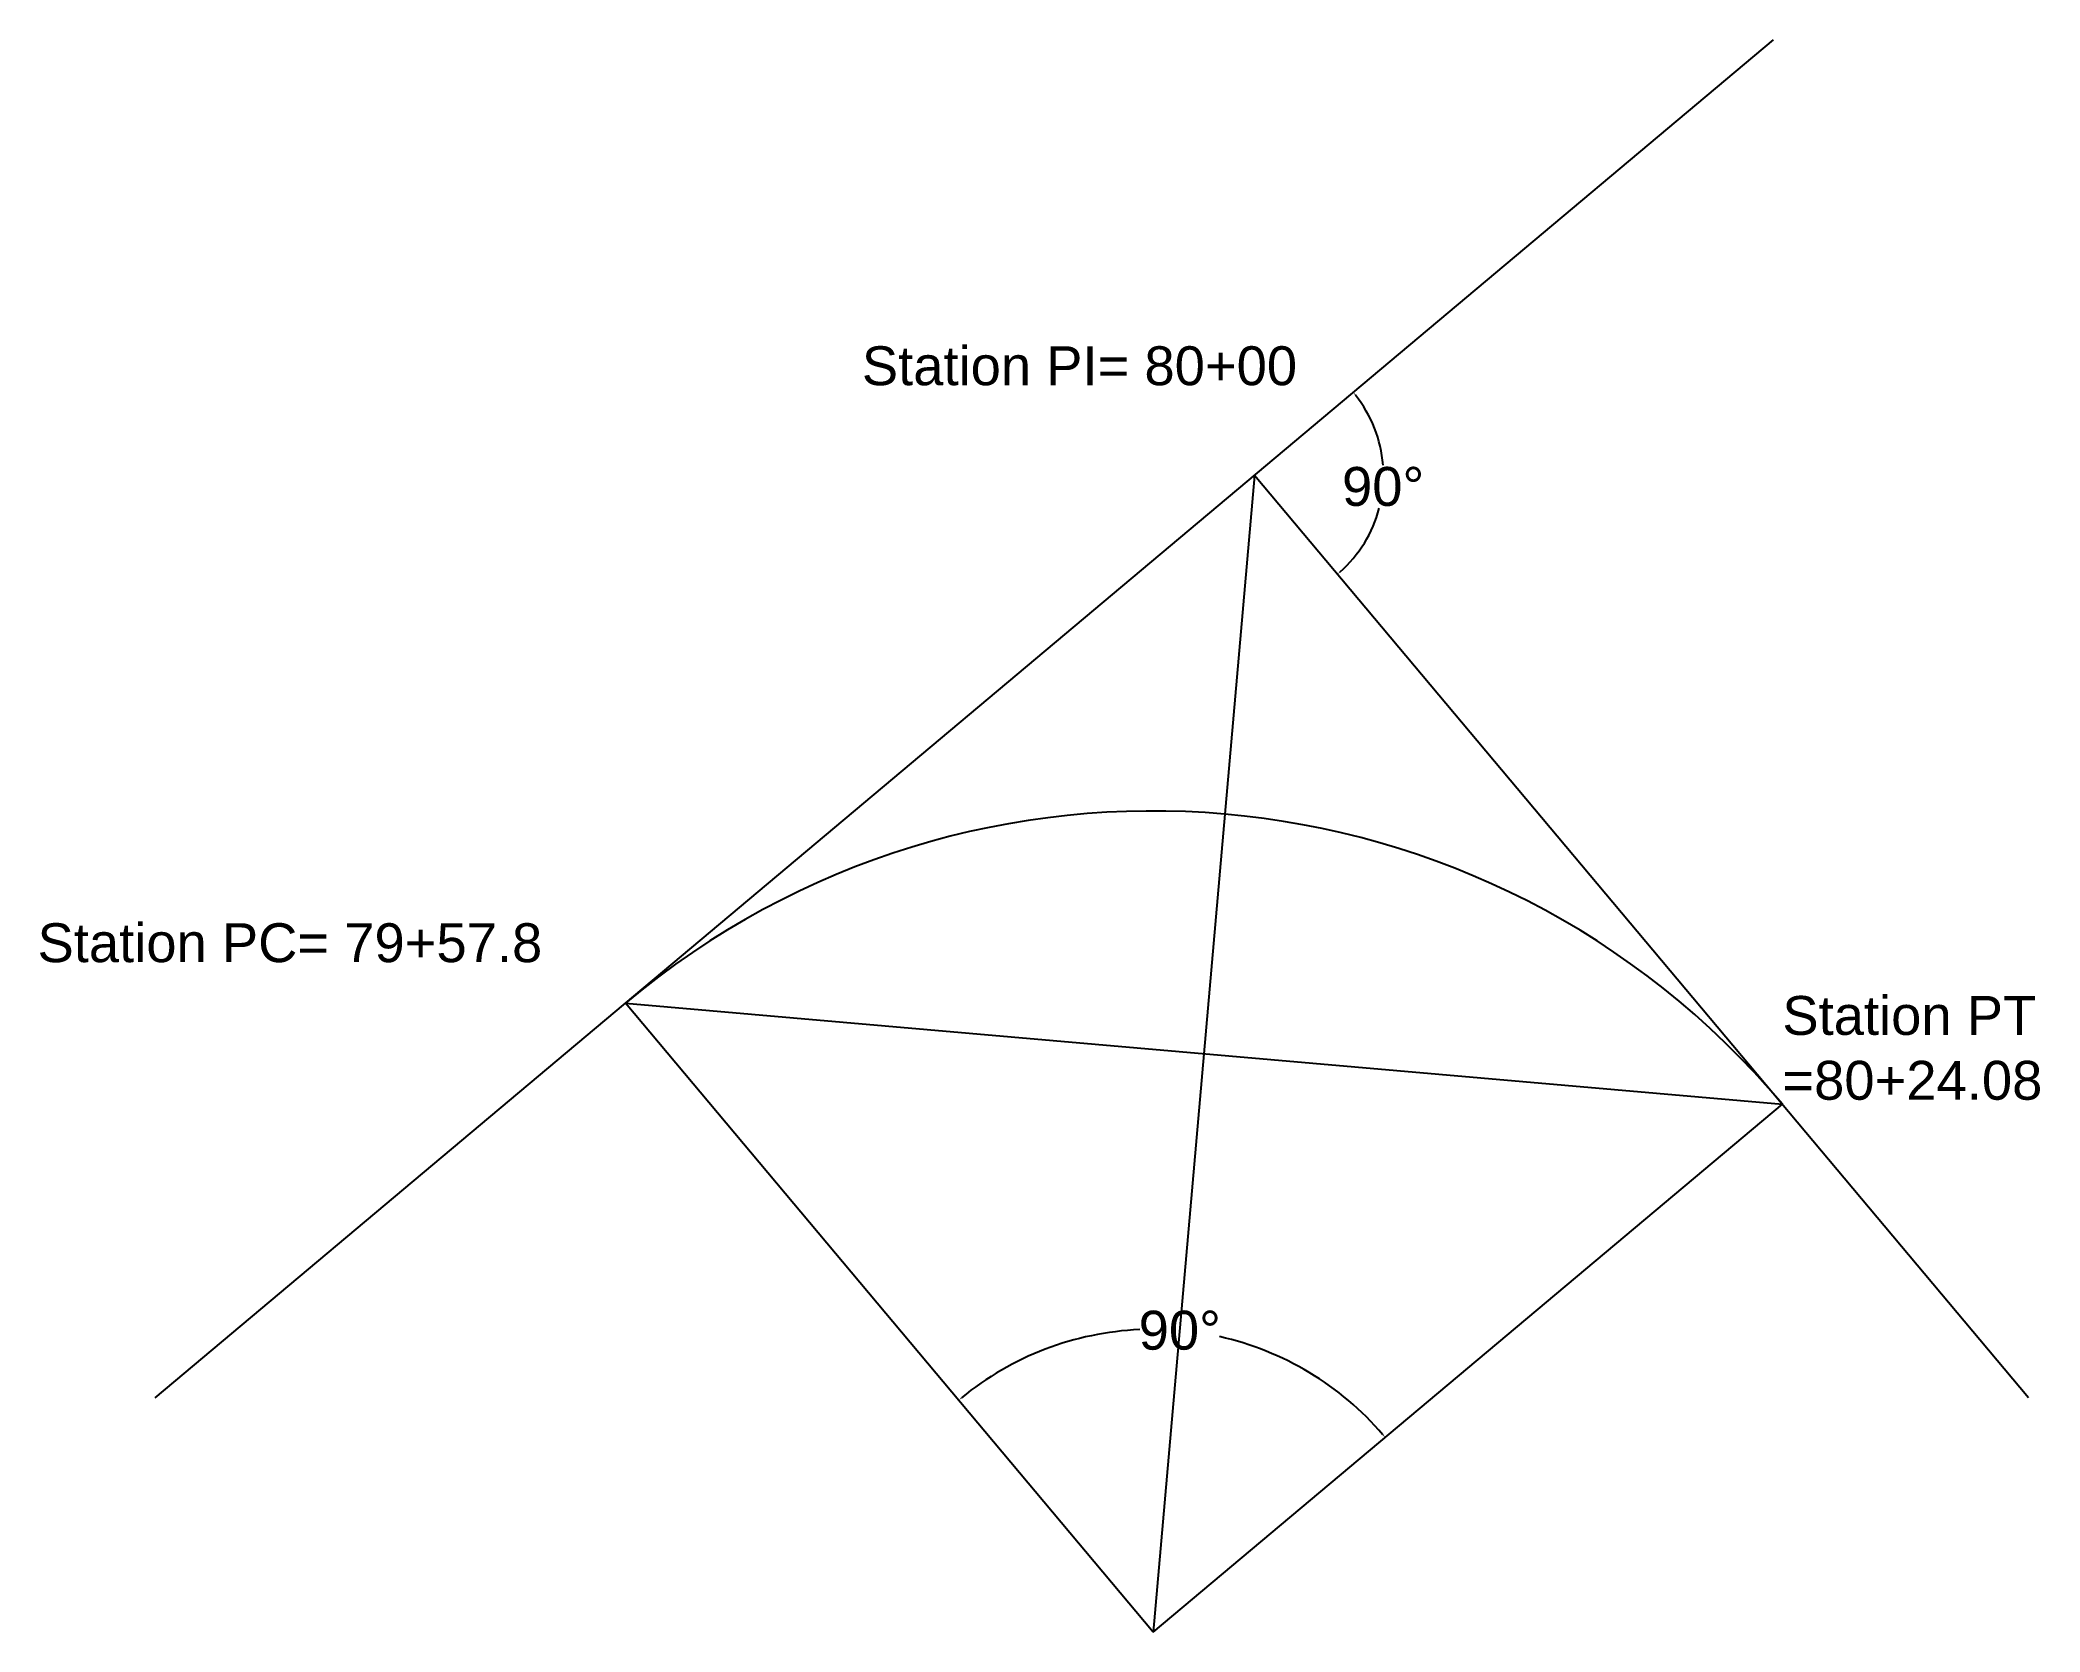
# Model space of a CAD drawing. Header units: feet. Extents: x -57 to 46, y 0 to 82.
import ezdxf

# ---------------------------------------------------------------- set-up
doc = ezdxf.new("R2010")
doc.units = ezdxf.units.FT
doc.header["$MEASUREMENT"] = 0
doc.styles.get("Standard").update_dxf_attribs({"font": 'arial.ttf'})
doc.dimstyles.get("Standard").update_dxf_attribs({"dimtxt": 2, "dimasz": 0.18, "dimexe": 0.18, "dimexo": 0.0625, "dimgap": 0.09, "dimtad": 0, "dimtih": 1, "dimtoh": 1, "dimdec": 4, "dimzin": 0, "dimdsep": 46, "dimtxsty": 'Standard', "dimcen": 0.09, "dimadec": 0, "dimazin": 0, "dimtfac": 1, "dimtdec": 4, "dimtofl": 0, "dimtmove": 0, "dimatfit": 3, "dimfxl": 1, "dimtolj": 1, "dimtzin": 0, "dimarcsym": 0})

# ---------------------------------------------------------------- blocks, each defined once
blk = doc.blocks.new('*D3')
at = {"color": 0, "lineweight": -2, "transparency": 16777216}
for start, end in [(4.6113, 38.4448), (311.5552, 345.2437)]:
    blk.add_arc((5.2, 59.45), 6.63, start, end, dxfattribs=at)
at = {"color": 0, "transparency": 16777216}
for points in [[(10.37, 63.56), (10.42, 63.59), (10.28, 63.72)], [(9.62, 54.47), (9.58, 54.51), (9.46, 54.37)]]:
    blk.add_solid(points, dxfattribs=at)
at = {"layer": 'Defpoints', "color": 0, "transparency": 16777216}
for p in [(31.87, 81.83), (5.2, 59.45), (11.43, 57.18), (-51.3, 12.04), (44.98, 12.04)]:
    blk.add_point(p, dxfattribs=at)
at = {"color": 0, "transparency": 16777216, "insert": (11.81, 58.87), "char_height": 2, "attachment_point": 5}
blk.add_mtext('\\A1;90°', dxfattribs=at)
blk = doc.blocks.new('*D4')
at = {"color": 0, "lineweight": -2, "transparency": 16777216}
for start, end in [(92.5642, 129.337), (40.663, 77.3467)]:
    blk.add_arc((0, 0), 15.56, start, end, dxfattribs=at)
at = {"color": 0, "transparency": 16777216}
for points in [[(-9.84, 12.01), (-9.88, 12.05), (-10, 11.92)], [(11.82, 10.16), (11.78, 10.12), (11.92, 10)]]:
    blk.add_solid(points, dxfattribs=at)
at = {"layer": 'Defpoints', "color": 0, "transparency": 16777216}
for p in [(-27.13, 32.33), (32.33, 27.13), (5.32, 14.62), (0, 0), (0, 0)]:
    blk.add_point(p, dxfattribs=at)
at = {"color": 0, "transparency": 16777216, "insert": (1.36, 15.5), "char_height": 2, "attachment_point": 5}
blk.add_mtext('\\A1;90°', dxfattribs=at)

msp = doc.modelspace()

# ---------------------------------------------------------------- linework, layer by layer
for p, q in [((-51.29844, 12.04368), (31.87219, 81.83213)), ((5.20144, 59.45271), (0, 0)), ((44.98234, 12.04368), (5.20144, 59.45271)), ((0, 0), (-27.12564, 32.32708)), ((-27.12564, 32.32708), (32.32708, 27.12564)), ((0, 0), (32.32708, 27.12564))]:
    msp.add_line(p, q)
msp.add_arc((0, 0), 42.2, 40, 130)

# ---------------------------------------------------------------- texts
at = {"char_height": 2, "attachment_point": 1}
for s, width, insert in [('Station PI= 80+00', 56.5683543, (-14.97737, 66.08775)), ('Station PC= 79+57.8', 47.5633302, (-57.33999, 36.43092)), ('Station PT\\P=80+24.08', 54.5405583, (32.32708, 32.69289))]:
    msp.add_mtext_dynamic_manual_height_columns(s, width=width, gutter_width=10, heights=[0], dxfattribs=dict(at, insert=insert))

# ---------------------------------------------------------------- dimensions: what is measured, and where the dimension line sits
for base, line1, line2, picture, middle in [((11.43315, 57.18455), ((44.98234, 12.04368), (5.20144, 59.45271)), ((-51.29844, 12.04368), (31.87219, 81.83213)), '*D3', (11.80785, 58.87473)), ((5.32058, 14.61819), ((0, 0), (-27.12564, 32.32708)), ((0, 0), (32.32708, 27.12564)), '*D4', (1.35583, 15.49715))]:
    dim = msp.add_angular_dim_2l(base=base, line1=line1, line2=line2, dimstyle='Standard')
    dim.commit()
    dim.dimension.update_dxf_attribs({"geometry": picture, "text_midpoint": middle})

doc.saveas('drawing.dxf')
